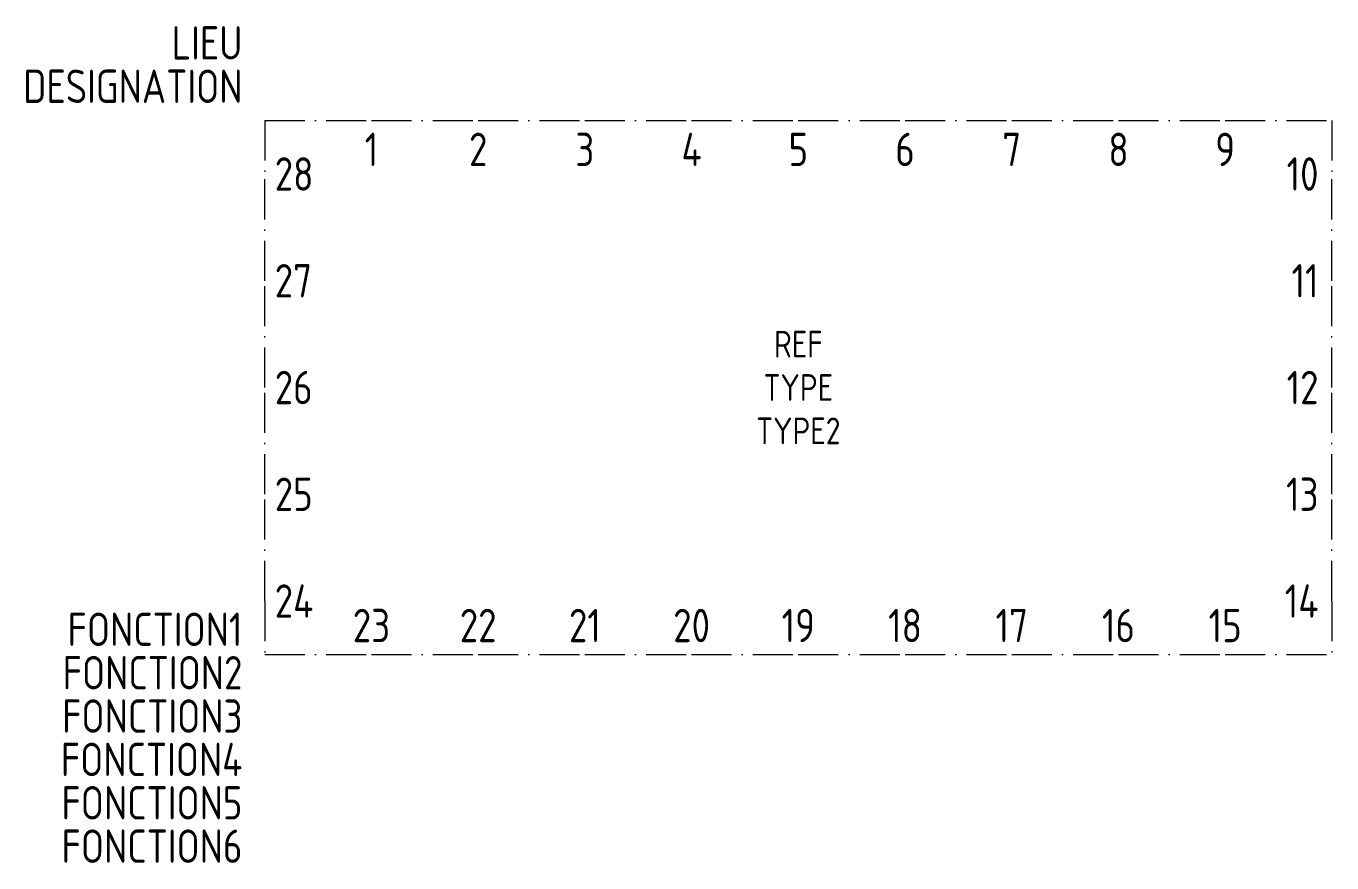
# Model space of a CAD drawing. Header units: millimetres. Extents: x -25.9 to 72, y -55.6 to 7.1.
import ezdxf
from ezdxf.enums import TextEntityAlignment as Align

# ---------------------------------------------------------------- set-up
doc = ezdxf.new("R2010")
doc.units = ezdxf.units.MM
doc.linetypes.add('ACAD_ISO10W100', pattern=[18, 12, -3, 0, -3])
for name, color, linetype in [('SYMB_BOITE', 6, 'ACAD_ISO10W100'), ('SYMB_REF_CONTACT', 2, 'Continuous'), ('SYMB_TXT_CONTACT', 2, 'Continuous'), ('SYMB_TXT_NOM', 3, 'Continuous')]:
    doc.layers.add(name, color=color, linetype=linetype)
doc.styles.add('NET2_5', font='isocp.shx', dxfattribs={"width": 0.9, "height": 2.5})
doc.styles.add('NET_2', font='isocp.shx', dxfattribs={"width": 0.9, "height": 2})

msp = doc.modelspace()

# ---------------------------------------------------------------- linework, layer by layer
at = {"layer": 'SYMB_BOITE', "ltscale": 0.25}
for p, q in [((-8, 0), (0, 0)), ((-8, 0), (-8, -4)), ((0, 0), (8, 0)), ((8, 0), (16, 0)), ((16, 0), (24, 0)), ((24, 0), (32, 0)), ((32, 0), (40, 0)), ((40, 0), (48, 0)), ((48, 0), (56, 0)), ((56, 0), (64, 0)), ((64, 0), (72, 0)), ((72, 0), (72, -4)), ((-8, -12), (-8, -4)), ((72, -12), (72, -4)), ((-8, -20), (-8, -12)), ((72, -20), (72, -12)), ((-8, -28), (-8, -20)), ((72, -28), (72, -20)), ((-8, -36), (-8, -28)), ((72, -36), (72, -28)), ((-8, -36), (-8, -40)), ((72, -36), (72, -40)), ((-8, -40), (0, -40)), ((0, -40), (8, -40)), ((8, -40), (16, -40)), ((16, -40), (24, -40)), ((24, -40), (32, -40)), ((32, -40), (40, -40)), ((40, -40), (48, -40)), ((48, -40), (56, -40)), ((56, -40), (64, -40)), ((64, -40), (72, -40))]:
    msp.add_line(p, q, dxfattribs=at)

# ---------------------------------------------------------------- texts
at = {"layer": 'SYMB_REF_CONTACT', "style": 'NET_2', "width": 0.9, "flags": 8}
msp.add_attdef('REF', text='', height=2, dxfattribs=at).set_placement((32, -16.75), align=Align.MIDDLE_CENTER)
at = {"layer": 'SYMB_TXT_CONTACT', "style": 'NET2_5', "width": 0.9, "flags": 8}
for tag, p in [('1', (0, -3.407)), ('2', (8, -3.407)), ('3', (16, -3.407)), ('4', (24, -3.407)), ('5', (32, -3.407)), ('6', (40, -3.407)), ('7', (48, -3.407)), ('8', (56, -3.407)), ('9', (64, -3.407)), ('23', (0, -39.085)), ('22', (8, -39.085)), ('21', (16, -39.085)), ('20', (24, -39.085)), ('19', (32, -39.085)), ('18', (40, -39.085)), ('17', (48, -39.085)), ('16', (56, -39.085)), ('15', (64, -39.085))]:
    msp.add_attdef(tag, text='', height=2.5, dxfattribs=at).set_placement(p, align=Align.CENTER)
for tag, p in [('28', (-7.253, -4)), ('27', (-7.253, -12)), ('26', (-7.253, -20)), ('25', (-7.253, -28)), ('24', (-7.253, -36))]:
    msp.add_attdef(tag, text='', height=2.5, dxfattribs=at).set_placement(p, align=Align.MIDDLE_LEFT)
for tag, p in [('10', (71, -4)), ('11', (71, -12)), ('12', (71, -20)), ('13', (71, -28)), ('14', (71, -36))]:
    msp.add_attdef(tag, text='', height=2.5, dxfattribs=at).set_placement(p, align=Align.MIDDLE_RIGHT)
at = {"layer": 'SYMB_TXT_NOM', "style": 'NET2_5', "width": 0.9, "flags": 8}
for tag, text, p in [('LIEU', '', (-9.672, 4.572)), ('DESIGNATION', 'A?', (-9.672, 1.322)), ('FONCTION1', '', (-9.672, -39.371)), ('FONCTION2', '', (-9.672, -42.621)), ('FONCTION3', '', (-9.672, -45.871)), ('FONCTION4', '', (-9.672, -49.121)), ('FONCTION5', '', (-9.672, -52.371)), ('FONCTION6', '', (-9.672, -55.621))]:
    msp.add_attdef(tag, text=text, height=2.5, dxfattribs=at).set_placement(p, align=Align.RIGHT)
at = {"layer": 'SYMB_TXT_NOM', "style": 'NET_2', "width": 0.9, "flags": 8}
for tag, p in [('TYPE', (32, -20)), ('TYPE2', (32, -23.25))]:
    msp.add_attdef(tag, text='', height=2, dxfattribs=at).set_placement(p, align=Align.MIDDLE_CENTER)

doc.saveas('drawing.dxf')
